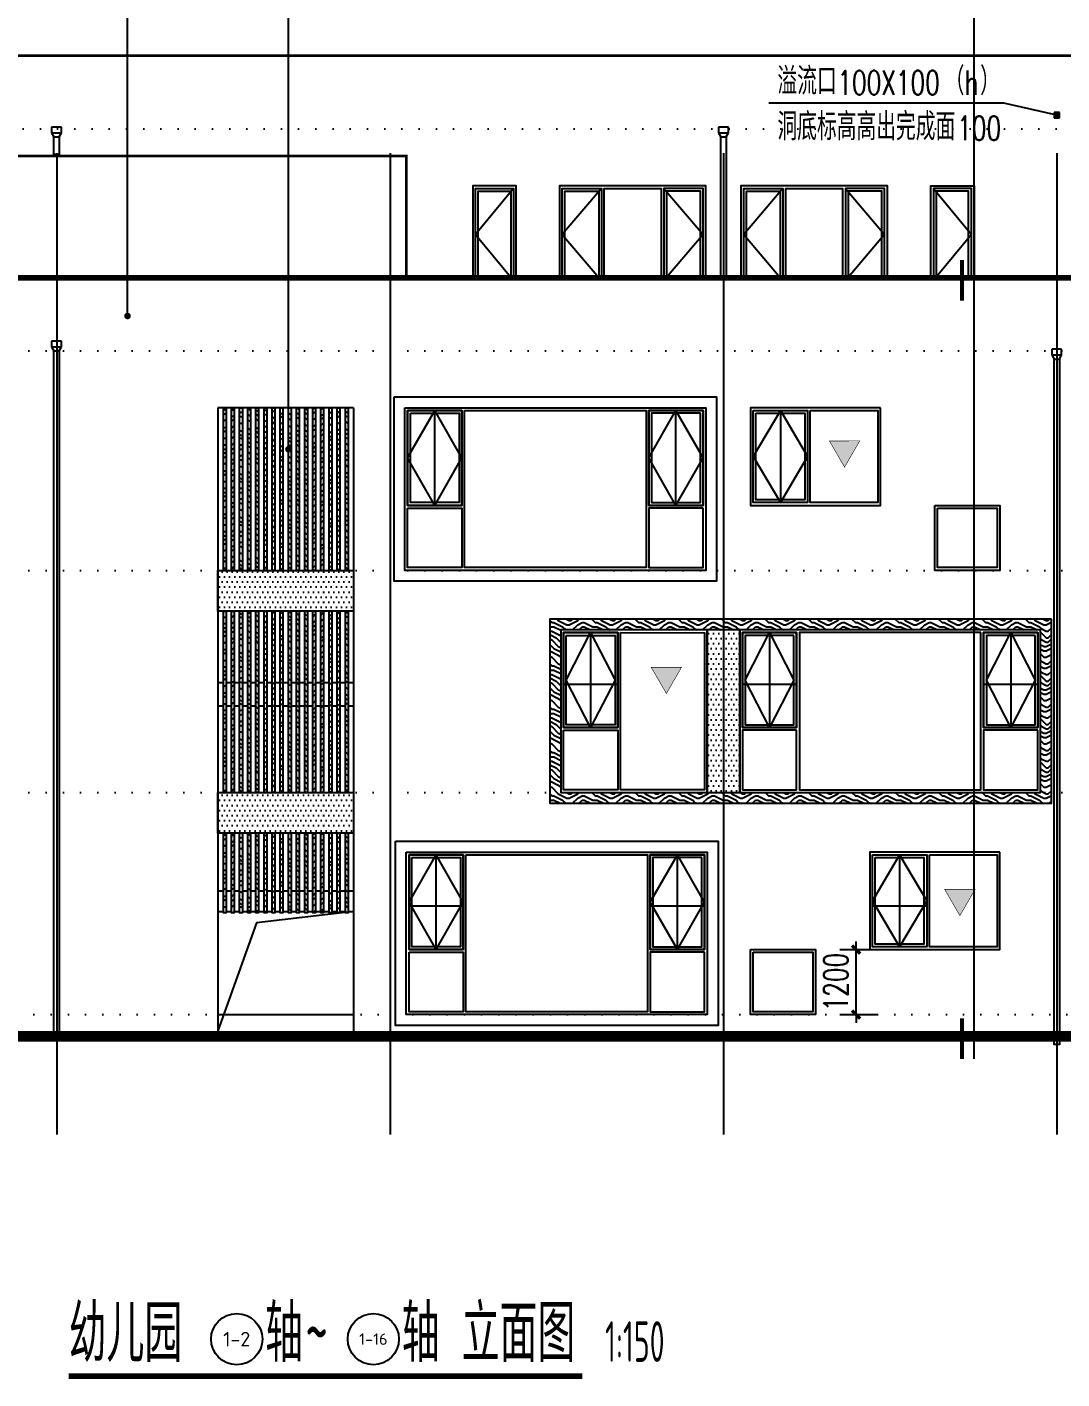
# Model space of a CAD drawing. Header units: millimetres. Extents: x -1048436 to -185795, y -983427 to 400387.
# Drawn here: x -723759 to -704668, y -597463 to -572509 of the extents above; entities that cross this region are included whole.
import ezdxf
from ezdxf.enums import TextEntityAlignment as Align

# ---------------------------------------------------------------- set-up
doc = ezdxf.new("R2010")
doc.units = ezdxf.units.MM
doc.header["$LTSCALE"] = 500
for name, pattern in [('A-FP_05$0$pln_L5$0$Col_L4$0$PHANTOM', [63.5, 31.75, -6.35, 6.35, -6.35, 6.35, -6.35]), ('DASH', [0.35, 0.25, -0.1]), ('DOT', [6.35, 0, -6.35])]:
    doc.linetypes.add(name, pattern=pattern)
for name, color, linetype in [('DIM_ELEV', 3, 'Continuous'), ('DIM_IDEN', 3, 'Continuous'), ('DIM_LEAD', 3, 'Continuous'), ('PUB_DIM', 3, 'Continuous'), ('PUB_TEXT', 7, 'Continuous'), ('建-填充', 9, 'Continuous'), ('建-墙', 254, 'Continuous'), ('建-窗', 135, 'Continuous'), ('建-符号', 13, 'Continuous'), ('楼层虚线', 1, 'Continuous')]:
    doc.layers.add(name, color=color, linetype=linetype)
doc.layers.add('建-非打-01', color=6, linetype='Continuous', plot=False)
doc.styles.add('_TCH_DIM', font='SIMPLEX', dxfattribs={"bigfont": 'GBCBIG'})
doc.styles.add('_TCH_DIM_T3', font='SIMPLEX', dxfattribs={"width": 0.705882, "bigfont": 'GBCBIG'})
doc.styles.add('XD2008', font='xd-hzs.shx', dxfattribs={"width": 0.7, "bigfont": 'xd-hztxt.shx'})
doc.styles.add('法文字体', font='tssdeng1.shx', dxfattribs={"width": 0.7, "bigfont": '@extfont2.shx'})
doc.dimstyles.new('_TCH_ARCH&&150', dxfattribs={"dimtxt": 446.25, "dimasz": 150, "dimexe": 375, "dimexo": 450, "dimgap": 150, "dimtad": 1, "dimdec": 0, "dimzin": 0, "dimdsep": 46, "dimtxsty": '_TCH_DIM_T3', "dimblk": 'ARCHTICK', "dimcen": 0.09, "dimclrt": 7, "dimazin": 2, "dimtfac": 1, "dimtdec": 0, "dimtix": 1, "dimtmove": 2, "dimatfit": 3, "dimldrblk": 'ARCHTICK', "dimfxl": 1, "dimtolj": 1, "dimtzin": 0, "dimarcsym": 0})

# ---------------------------------------------------------------- blocks, each defined once
blk = doc.blocks.new('C2')
at = {"layer": '建-窗', "linetype": 'Continuous'}
for points in [[(-710413, -572677), (-709213, -572677), (-709213, -573877), (-710413, -573877)], [(-710363, -572727), (-709263, -572727), (-709263, -573827), (-710363, -573827)]]:
    blk.add_lwpolyline(points, close=True, dxfattribs=at)
blk = doc.blocks.new('C3')
at = {"layer": '建-窗', "linetype": 'Continuous'}
for p, q in [((-707663, -570927), (-707663, -572627)), ((-707163, -570927), (-707163, -572627))]:
    blk.add_line(p, q, dxfattribs=at)
for points in [[(-705813, -570877), (-708213, -570877), (-708213, -572677), (-705813, -572677)], [(-708163, -570927), (-707163, -570927), (-707163, -572627), (-708163, -572627)], [(-707113, -570927), (-705863, -570927), (-705863, -572627), (-707113, -572627)], [(-708113, -570977), (-707213, -570977), (-707213, -572577), (-708113, -572577)]]:
    blk.add_lwpolyline(points, close=True, dxfattribs=at)
for points in [[(-707663, -570927), (-708163, -571777), (-707663, -572627)], [(-707663, -570927), (-707163, -571777), (-707663, -572627)]]:
    blk.add_lwpolyline(points, dxfattribs=at)
blk = doc.blocks.new('C1')
at = {"layer": '建-窗', "linetype": 'Continuous'}
for p, q in [((-716238, -572677), (-716238, -570927)), ((-711788, -572677), (-711788, -570927)), ((-716738, -572677), (-715738, -572677)), ((-711288, -572677), (-712288, -572677))]:
    blk.add_line(p, q, dxfattribs=at)
for points in [[(-716988, -570677), (-711038, -570677), (-711038, -574077), (-716988, -574077)], [(-716788, -570877), (-711238, -570877), (-711238, -573877), (-716788, -573877)], [(-716738, -570927), (-715738, -570927), (-715738, -572677), (-716738, -572677)], [(-716738, -572677), (-715738, -572677), (-715738, -570927), (-716738, -570927)], [(-715688, -570927), (-712338, -570927), (-712338, -573827), (-715688, -573827)], [(-711288, -570927), (-712288, -570927), (-712288, -572677), (-711288, -572677)], [(-711288, -572677), (-712288, -572677), (-712288, -570927), (-711288, -570927)], [(-716688, -570977), (-715788, -570977), (-715788, -572627), (-716688, -572627)], [(-711338, -570977), (-712238, -570977), (-712238, -572627), (-711338, -572627)], [(-716738, -572727), (-715738, -572727), (-715738, -573827), (-716738, -573827)], [(-711288, -572727), (-712288, -572727), (-712288, -573827), (-711288, -573827)]]:
    blk.add_lwpolyline(points, close=True, dxfattribs=at)
for points in [[(-716238, -572677), (-716738, -571802), (-716238, -570927)], [(-716238, -572677), (-715738, -571802), (-716238, -570927)], [(-711788, -572677), (-712288, -571802), (-711788, -570927)], [(-711788, -572677), (-711288, -571802), (-711788, -570927)]]:
    blk.add_lwpolyline(points, dxfattribs=at)
blk = doc.blocks.new('sdfsg')
at = {"layer": '建-填充', "linetype": 'A-FP_05$0$pln_L5$0$Col_L4$0$PHANTOM'}
h = blk.add_hatch(dxfattribs=at)
h.set_pattern_fill('松散材料', color=256, scale=50)
h.set_pattern_definition([(0, (0, 16860.78), (46.875, 93.75), [0, -93.75])])
h.paths.add_polyline_path([(-698913, -570877), (-698313, -570877), (-698313, -573877), (-698913, -573877)])
at = {"layer": '建-窗', "linetype": 'Continuous'}
for p, q in [((-703913, -570927), (-703913, -572677)), ((-699463, -570927), (-699463, -572677)), ((-696163, -570927), (-696163, -572677)), ((-704413, -572677), (-703413, -572677)), ((-699963, -572677), (-698963, -572677)), ((-695663, -572677), (-696663, -572677))]:
    blk.add_line(p, q, dxfattribs=at)
for points in [[(-704663, -570677), (-695413, -570677), (-695413, -574077), (-704663, -574077)], [(-704463, -570877), (-695613, -570877), (-695613, -573877), (-704463, -573877)], [(-704463, -570877), (-698913, -570877), (-698913, -573877), (-704463, -573877)], [(-704413, -570927), (-703413, -570927), (-703413, -572677), (-704413, -572677)], [(-704413, -572677), (-703413, -572677), (-703413, -570927), (-704413, -570927)], [(-703363, -570927), (-700013, -570927), (-700013, -573827), (-703363, -573827)], [(-699963, -570927), (-698963, -570927), (-698963, -572677), (-699963, -572677)], [(-699963, -572677), (-698963, -572677), (-698963, -570927), (-699963, -570927)], [(-698913, -570877), (-698313, -570877), (-698313, -573877), (-698913, -573877)], [(-698313, -570877), (-695613, -570877), (-695613, -573877), (-698313, -573877)], [(-696713, -570927), (-698263, -570929), (-698263, -573829), (-696713, -573827)], [(-695663, -570927), (-696663, -570927), (-696663, -572677), (-695663, -572677)], [(-695663, -572677), (-696663, -572677), (-696663, -570927), (-695663, -570927)], [(-704363, -570977), (-703463, -570977), (-703463, -572627), (-704363, -572627)], [(-699913, -570977), (-699013, -570977), (-699013, -572627), (-699913, -572627)], [(-695713, -570977), (-696613, -570977), (-696613, -572627), (-695713, -572627)], [(-704413, -572727), (-703413, -572727), (-703413, -573827), (-704413, -573827)], [(-699963, -572727), (-698963, -572727), (-698963, -573827), (-699963, -573827)], [(-695663, -572727), (-696663, -572727), (-696663, -573827), (-695663, -573827)]]:
    blk.add_lwpolyline(points, close=True, dxfattribs=at)
for points in [[(-703913, -570927), (-704363, -571802), (-703913, -572677), (-703463, -571802), (-703913, -570927)], [(-699463, -570927), (-699913, -571802), (-699463, -572677), (-699013, -571802), (-699463, -570927)], [(-696163, -570927), (-696613, -571802), (-696163, -572677), (-695713, -571802), (-696163, -570927)]]:
    blk.add_lwpolyline(points, dxfattribs=at)
blk = doc.blocks.new('jiuyuanchuang')
at = {"layer": '建-符号'}
h = blk.add_hatch(color=8, dxfattribs=at)
h.dxf.hatch_style = 1
h.paths.add_polyline_path([(4207218, -3799772), (4207498, -3799288), (4206939, -3799288)])
at = {"layer": '建-符号', "color": 0, "const_width": 10}
blk.add_lwpolyline([(4207218, -3799772), (4207498, -3799288), (4206939, -3799288), (4207218, -3799772)], dxfattribs=at)
blk = doc.blocks.new('_ArchTick')
at = {"color": 0, "linetype": 'ByBlock', "const_width": 0.4}
blk.add_lwpolyline([(-0.5, -0.5), (0.5, 0.5)], dxfattribs=at)
blk = doc.blocks.new('*D1928')
at = {"layer": 'Defpoints', "color": 0, "transparency": 16777216}
for p in [(-709213, -589538), (-708466, -589538), (-709213, -590738)]:
    blk.add_point(p, dxfattribs=at)
at = {"layer": 'PUB_DIM', "color": 0, "lineweight": -2, "transparency": 16777216}
for p, q in [((-708466, -589538), (-708466, -589388)), ((-708763, -589538), (-708091, -589538)), ((-708466, -590738), (-708466, -589538)), ((-708763, -590738), (-708091, -590738)), ((-708466, -590738), (-708466, -590888))]:
    blk.add_line(p, q, dxfattribs=at)
at = {"layer": 'PUB_DIM', "color": 0, "lineweight": -2, "transparency": 16777216, "xscale": 150, "yscale": 150, "zscale": 150}
for p, rotation in [((-708466, -589538), 270), ((-708466, -590738), 90)]:
    blk.add_blockref('_ArchTick', p, dxfattribs=dict(at, rotation=rotation))
at = {"layer": 'PUB_DIM', "color": 7, "transparency": 16777216, "insert": (-708840, -590138), "char_height": 446.2, "attachment_point": 5, "rotation": 90, "style": '_TCH_DIM_T3'}
blk.add_mtext('\\A1;1200', dxfattribs=at)

msp = doc.modelspace()

# ---------------------------------------------------------------- hatches: boundary and pattern name
at = {"layer": '建-填充', "linetype": 'A-FP_05$0$pln_L5$0$Col_L4$0$PHANTOM'}
h = msp.add_hatch(dxfattribs=at)
h.set_pattern_fill('木纹01', color=256, scale=200)
h.set_pattern_definition([(0, (665, 4100), (800, 800), [40, -760]), (0, (105, 4180), (800, 800), [80, -720]), (0, (625, 4220), (800, 800), [40, -760]), (0, (145, 4300), (800, 800), [40, -760]), (0, (625, 4340), (800, 800), [40, -760]), (0, (185, 4380), (800, 800), [40, -760]), (0, (625, 4420), (800, 800), [40, -760]), (0, (185, 4500), (800, 800), [40, -440, 40, -280]), (0, (185, 4580), (800, 800), [80, -400, 40, -280]), (0, (145, 4700), (800, 800), [40, -120, 40, -320, 40, -240]), (0, (105, 4780), (800, 800), [40, -160, 80, -520]), (0, (625, 4820), (800, 800), [40, -760]), (0, (105, 4860), (800, 800), [40, -200, 40, -520]), (45, (25, 4100), (9e-14, 800), [113.1368, -1018.23405]), (45, (705, 4100), (9e-14, 800), [226.27416, -905.0967]), (45, (705, 4500), (9e-14, 800), [56.568, -1074.80285]), (45, (25, 4580), (9e-14, 800), [169.7056, -961.66525]), (45, (705, 4580), (9e-14, 800), [282.8427, -848.5281]), (45, (705, 4700), (9e-14, 800), [169.7056, -961.66525]), (315, (545, 4780), (800, -2e-13), [56.568, -1074.80285]), (315, (265, 4140), (800, -2e-13), [113.1368, -1018.23405]), (315, (305, 4460), (800, -2e-13), [113.1368, -1018.23405]), (315, (545, 4300), (800, -2e-13), [113.1368, -1018.23405]), (315, (505, 4620), (800, -2e-13), [113.1368, -1018.23405]), (315, (545, 4700), (800, -2e-13), [169.7056, -961.66525]), (315, (345, 4220), (800, -2e-13), [169.7056, -961.66525]), (315, (465, 4260), (800, -2e-13), [169.7056, -961.66525]), (315, (345, 4540), (800, -2e-13), [169.7056, -961.66525]), (315, (425, 4580), (800, -2e-13), [169.7056, -961.66525]), (26.56505, (65, 4260), (800, 3e-07), [89.4427, -1699.41166]), (26.56505, (665, 4220), (800, 3e-07), [357.7709, -1431.0835]), (26.56505, (665, 4340), (800, 3e-07), [357.7709, -1431.0835]), (26.56505, (665, 4420), (800, 3e-07), [357.7712, -536, 178.888, -716.19518]), (26.56505, (745, 4540), (800, 3e-07), [89.4427, -1699.41166]), (26.56505, (25, 4820), (800, 3e-07), [89.4427, -1699.41166]), (26.56505, (665, 4820), (800, 3e-07), [178.88544, -1609.96894]), (333.43495, (465, 4100), (800, -3e-07), [178.88544, -1609.96894]), (333.43495, (185, 4300), (800, -3e-07), [178.88544, -1609.96894]), (333.43495, (185, 4180), (800, -3e-07), [89.4427, -1699.40894]), (333.43495, (225, 4380), (800, -3e-07), [268.32816, -1520.5262]), (333.43495, (385, 4380), (800, -3e-07), [178.88544, -1609.96894]), (333.43495, (465, 4420), (800, -3e-07), [178.88544, -1609.96894]), (333.43495, (225, 4500), (800, -3e-07), [89.4427, -1699.40894]), (333.43495, (265, 4580), (800, -3e-07), [89.4427, -1699.40894]), (333.43495, (585, 4740), (800, -3e-07), [89.4427, -1699.40894]), (333.43495, (545, 4460), (800, -3e-07), [89.4427, -1699.40894]), (333.43495, (185, 4700), (800, -3e-07), [268.32816, -1520.5262]), (333.43495, (145, 4780), (800, -3e-07), [178.88544, -1609.96894]), (333.43495, (585, 4540), (800, -3e-07), [89.44, -804.96, 89.44, -805.01438]), (333.43495, (345, 4700), (800, -3e-07), [178.88544, -1609.96894]), (333.43495, (385, 4780), (800, -3e-07), [178.88544, -1609.96894]), (333.43495, (145, 4860), (800, -3e-07), [178.88544, -1609.96894]), (333.43495, (385, 4860), (800, -3e-07), [178.88544, -1609.96894])])
h.paths.add_polyline_path([(-717887.7, -579537.9), (-717837.7, -579537.9), (-717837.7, -582537.9), (-717887.7, -582537.9)])
h.paths.add_polyline_path([(-718037.7, -579537.9), (-717987.7, -579537.9), (-717987.7, -582537.9), (-718037.7, -582537.9)])
h.paths.add_polyline_path([(-718187.7, -579537.9), (-718137.7, -579537.9), (-718137.7, -582537.9), (-718187.7, -582537.9)])
h.paths.add_polyline_path([(-718337.7, -579537.9), (-718287.7, -579537.9), (-718287.7, -582537.9), (-718337.7, -582537.9)])
h.paths.add_polyline_path([(-718487.7, -579537.9), (-718437.7, -579537.9), (-718437.7, -582537.9), (-718487.7, -582537.9)])
h.paths.add_polyline_path([(-718637.7, -579537.9), (-718587.7, -579537.9), (-718587.7, -582537.9), (-718637.7, -582537.9)])
h.paths.add_polyline_path([(-718787.7, -579537.9), (-718737.7, -579537.9), (-718737.7, -582537.9), (-718787.7, -582537.9)])
h.paths.add_polyline_path([(-718937.7, -579537.9), (-718887.7, -579537.9), (-718887.7, -582537.9), (-718937.7, -582537.9)])
h.paths.add_polyline_path([(-719087.7, -579537.9), (-719037.7, -579537.9), (-719037.7, -582537.9), (-719087.7, -582537.9)])
h.paths.add_polyline_path([(-719237.7, -579537.9), (-719187.7, -579537.9), (-719187.7, -582537.9), (-719237.7, -582537.9)])
h.paths.add_polyline_path([(-719387.7, -579537.9), (-719337.7, -579537.9), (-719337.7, -582537.9), (-719387.7, -582537.9)])
h.paths.add_polyline_path([(-719537.7, -579537.9), (-719487.7, -579537.9), (-719487.7, -582537.9), (-719537.7, -582537.9)])
h.paths.add_polyline_path([(-719687.7, -579537.9), (-719637.7, -579537.9), (-719637.7, -582537.9), (-719687.7, -582537.9)])
h.paths.add_polyline_path([(-719837.7, -579537.9), (-719787.7, -579537.9), (-719787.7, -582537.9), (-719837.7, -582537.9)])
h.paths.add_polyline_path([(-719987.7, -579537.9), (-719937.7, -579537.9), (-719937.7, -582537.9), (-719987.7, -582537.9)])
h.paths.add_polyline_path([(-720137.7, -579537.9), (-720087.7, -579537.9), (-720087.7, -582537.9), (-720137.7, -582537.9)])
h = msp.add_hatch(dxfattribs=at)
h.set_pattern_fill('松散材料', color=256, scale=50)
h.set_pattern_definition([(0, (25, 0), (46.875, 93.75), [0, -93.75])])
h.paths.add_polyline_path([(-717737.7, -582537.9), (-720237.7, -582537.9), (-720237.7, -583287.9), (-717737.7, -583287.9)])
h.paths.add_polyline_path([(-717737.7, -586637.9), (-720237.7, -586637.9), (-720237.7, -587387.9), (-717737.7, -587387.9)])
h = msp.add_hatch(dxfattribs=at)
h.set_pattern_fill('木纹01', color=256, scale=200)
h.set_pattern_definition([(0, (665, 0), (800, 800), [40, -760]), (0, (105, 80), (800, 800), [80, -720]), (0, (625, 120), (800, 800), [40, -760]), (0, (145, 200), (800, 800), [40, -760]), (0, (625, 240), (800, 800), [40, -760]), (0, (185, 280), (800, 800), [40, -760]), (0, (625, 320), (800, 800), [40, -760]), (0, (185, 400), (800, 800), [40, -440, 40, -280]), (0, (185, 480), (800, 800), [80, -400, 40, -280]), (0, (145, 600), (800, 800), [40, -120, 40, -320, 40, -240]), (0, (105, 680), (800, 800), [40, -160, 80, -520]), (0, (625, 720), (800, 800), [40, -760]), (0, (105, 760), (800, 800), [40, -200, 40, -520]), (45, (25, 0), (9e-14, 800), [113.1368, -1018.23405]), (45, (705, 0), (9e-14, 800), [226.27416, -905.0967]), (45, (705, 400), (9e-14, 800), [56.568, -1074.80285]), (45, (25, 480), (9e-14, 800), [169.7056, -961.66525]), (45, (705, 480), (9e-14, 800), [282.8427, -848.5281]), (45, (705, 600), (9e-14, 800), [169.7056, -961.66525]), (315, (545, 680), (800, -2e-13), [56.568, -1074.80285]), (315, (265, 40), (800, -2e-13), [113.1368, -1018.23405]), (315, (305, 360), (800, -2e-13), [113.1368, -1018.23405]), (315, (545, 200), (800, -2e-13), [113.1368, -1018.23405]), (315, (505, 520), (800, -2e-13), [113.1368, -1018.23405]), (315, (545, 600), (800, -2e-13), [169.7056, -961.66525]), (315, (345, 120), (800, -2e-13), [169.7056, -961.66525]), (315, (465, 160), (800, -2e-13), [169.7056, -961.66525]), (315, (345, 440), (800, -2e-13), [169.7056, -961.66525]), (315, (425, 480), (800, -2e-13), [169.7056, -961.66525]), (26.56505, (65, 160), (800, 3e-07), [89.4427, -1699.41166]), (26.56505, (665, 120), (800, 3e-07), [357.7709, -1431.0835]), (26.56505, (665, 240), (800, 3e-07), [357.7709, -1431.0835]), (26.56505, (665, 320), (800, 3e-07), [357.7712, -536, 178.888, -716.19518]), (26.56505, (745, 440), (800, 3e-07), [89.4427, -1699.41166]), (26.56505, (25, 720), (800, 3e-07), [89.4427, -1699.41166]), (26.56505, (665, 720), (800, 3e-07), [178.88544, -1609.96894]), (333.43495, (465, 0), (800, -3e-07), [178.88544, -1609.96894]), (333.43495, (185, 200), (800, -3e-07), [178.88544, -1609.96894]), (333.43495, (185, 80), (800, -3e-07), [89.4427, -1699.40894]), (333.43495, (225, 280), (800, -3e-07), [268.32816, -1520.5262]), (333.43495, (385, 280), (800, -3e-07), [178.88544, -1609.96894]), (333.43495, (465, 320), (800, -3e-07), [178.88544, -1609.96894]), (333.43495, (225, 400), (800, -3e-07), [89.4427, -1699.40894]), (333.43495, (265, 480), (800, -3e-07), [89.4427, -1699.40894]), (333.43495, (585, 640), (800, -3e-07), [89.4427, -1699.40894]), (333.43495, (545, 360), (800, -3e-07), [89.4427, -1699.40894]), (333.43495, (185, 600), (800, -3e-07), [268.32816, -1520.5262]), (333.43495, (145, 680), (800, -3e-07), [178.88544, -1609.96894]), (333.43495, (585, 440), (800, -3e-07), [89.44, -804.96, 89.44, -805.01438]), (333.43495, (345, 600), (800, -3e-07), [178.88544, -1609.96894]), (333.43495, (385, 680), (800, -3e-07), [178.88544, -1609.96894]), (333.43495, (145, 760), (800, -3e-07), [178.88544, -1609.96894]), (333.43495, (385, 760), (800, -3e-07), [178.88544, -1609.96894])])
h.paths.add_polyline_path([(-717887.7, -583287.9), (-717837.7, -583287.9), (-717837.7, -586637.9), (-717887.7, -586637.9)])
h.paths.add_polyline_path([(-718037.7, -583287.9), (-717987.7, -583287.9), (-717987.7, -586637.9), (-718037.7, -586637.9)])
h.paths.add_polyline_path([(-718187.7, -583287.9), (-718137.7, -583287.9), (-718137.7, -586637.9), (-718187.7, -586637.9)])
h.paths.add_polyline_path([(-718337.7, -583287.9), (-718287.7, -583287.9), (-718287.7, -586637.9), (-718337.7, -586637.9)])
h.paths.add_polyline_path([(-718487.7, -583287.9), (-718437.7, -583287.9), (-718437.7, -586637.9), (-718487.7, -586637.9)])
h.paths.add_polyline_path([(-718637.7, -583287.9), (-718587.7, -583287.9), (-718587.7, -586637.9), (-718637.7, -586637.9)])
h.paths.add_polyline_path([(-718787.7, -583287.9), (-718737.7, -583287.9), (-718737.7, -586637.9), (-718787.7, -586637.9)])
h.paths.add_polyline_path([(-718937.7, -583287.9), (-718887.7, -583287.9), (-718887.7, -586637.9), (-718937.7, -586637.9)])
h.paths.add_polyline_path([(-719087.7, -583287.9), (-719037.7, -583287.9), (-719037.7, -586637.9), (-719087.7, -586637.9)])
h.paths.add_polyline_path([(-719237.7, -583287.9), (-719187.7, -583287.9), (-719187.7, -586637.9), (-719237.7, -586637.9)])
h.paths.add_polyline_path([(-719387.7, -583287.9), (-719337.7, -583287.9), (-719337.7, -586637.9), (-719387.7, -586637.9)])
h.paths.add_polyline_path([(-719537.7, -583287.9), (-719487.7, -583287.9), (-719487.7, -586637.9), (-719537.7, -586637.9)])
h.paths.add_polyline_path([(-719687.7, -583287.9), (-719637.7, -583287.9), (-719637.7, -586637.9), (-719687.7, -586637.9)])
h.paths.add_polyline_path([(-719837.7, -583287.9), (-719787.7, -583287.9), (-719787.7, -586637.9), (-719837.7, -586637.9)])
h.paths.add_polyline_path([(-719987.7, -583287.9), (-719937.7, -583287.9), (-719937.7, -586637.9), (-719987.7, -586637.9)])
h.paths.add_polyline_path([(-720137.7, -583287.9), (-720087.7, -583287.9), (-720087.7, -586637.9), (-720137.7, -586637.9)])
h = msp.add_hatch(dxfattribs=at)
h.set_pattern_fill('木纹01', color=256, scale=200)
h.set_pattern_definition([(0, (640, 21338.44), (800, 800), [40, -760]), (0, (80, 21418.44), (800, 800), [80, -720]), (0, (600, 21458.44), (800, 800), [40, -760]), (0, (120, 21538.44), (800, 800), [40, -760]), (0, (600, 21578.44), (800, 800), [40, -760]), (0, (160, 21618.44), (800, 800), [40, -760]), (0, (600, 21658.44), (800, 800), [40, -760]), (0, (160, 21738.44), (800, 800), [40, -440, 40, -280]), (0, (160, 21818.44), (800, 800), [80, -400, 40, -280]), (0, (120, 21938.44), (800, 800), [40, -120, 40, -320, 40, -240]), (0, (80, 22018.44), (800, 800), [40, -160, 80, -520]), (0, (600, 22058.44), (800, 800), [40, -760]), (0, (80, 22098.44), (800, 800), [40, -200, 40, -520]), (45, (0, 21338.44), (9e-14, 800), [113.1368, -1018.23405]), (45, (680, 21338.44), (9e-14, 800), [226.27416, -905.0967]), (45, (680, 21738.44), (9e-14, 800), [56.568, -1074.80285]), (45, (0, 21818.44), (9e-14, 800), [169.7056, -961.66525]), (45, (680, 21818.44), (9e-14, 800), [282.8427, -848.5281]), (45, (680, 21938.44), (9e-14, 800), [169.7056, -961.66525]), (315, (520, 22018.44), (800, -2e-13), [56.568, -1074.80285]), (315, (240, 21378.44), (800, -2e-13), [113.1368, -1018.23405]), (315, (280, 21698.44), (800, -2e-13), [113.1368, -1018.23405]), (315, (520, 21538.44), (800, -2e-13), [113.1368, -1018.23405]), (315, (480, 21858.44), (800, -2e-13), [113.1368, -1018.23405]), (315, (520, 21938.44), (800, -2e-13), [169.7056, -961.66525]), (315, (320, 21458.44), (800, -2e-13), [169.7056, -961.66525]), (315, (440, 21498.44), (800, -2e-13), [169.7056, -961.66525]), (315, (320, 21778.44), (800, -2e-13), [169.7056, -961.66525]), (315, (400, 21818.44), (800, -2e-13), [169.7056, -961.66525]), (26.56505, (40, 21498.44), (800, 3e-07), [89.4427, -1699.41166]), (26.56505, (640, 21458.44), (800, 3e-07), [357.7709, -1431.0835]), (26.56505, (640, 21578.44), (800, 3e-07), [357.7709, -1431.0835]), (26.56505, (640, 21658.44), (800, 3e-07), [357.7712, -536, 178.888, -716.19518]), (26.56505, (720, 21778.44), (800, 3e-07), [89.4427, -1699.41166]), (26.56505, (0, 22058.44), (800, 3e-07), [89.4427, -1699.41166]), (26.56505, (640, 22058.44), (800, 3e-07), [178.88544, -1609.96894]), (333.43495, (440, 21338.44), (800, -3e-07), [178.88544, -1609.96894]), (333.43495, (160, 21538.44), (800, -3e-07), [178.88544, -1609.96894]), (333.43495, (160, 21418.44), (800, -3e-07), [89.4427, -1699.40894]), (333.43495, (200, 21618.44), (800, -3e-07), [268.32816, -1520.5262]), (333.43495, (360, 21618.44), (800, -3e-07), [178.88544, -1609.96894]), (333.43495, (440, 21658.44), (800, -3e-07), [178.88544, -1609.96894]), (333.43495, (200, 21738.44), (800, -3e-07), [89.4427, -1699.40894]), (333.43495, (240, 21818.44), (800, -3e-07), [89.4427, -1699.40894]), (333.43495, (560, 21978.44), (800, -3e-07), [89.4427, -1699.40894]), (333.43495, (520, 21698.44), (800, -3e-07), [89.4427, -1699.40894]), (333.43495, (160, 21938.44), (800, -3e-07), [268.32816, -1520.5262]), (333.43495, (120, 22018.44), (800, -3e-07), [178.88544, -1609.96894]), (333.43495, (560, 21778.44), (800, -3e-07), [89.44, -804.96, 89.44, -805.01438]), (333.43495, (320, 21938.44), (800, -3e-07), [178.88544, -1609.96894]), (333.43495, (360, 22018.44), (800, -3e-07), [178.88544, -1609.96894]), (333.43495, (120, 22098.44), (800, -3e-07), [178.88544, -1609.96894]), (333.43495, (360, 22098.44), (800, -3e-07), [178.88544, -1609.96894])])
h.paths.add_polyline_path([(-710912.7, -583437.9), (-704862.7, -583437.9), (-704862.7, -586837.9), (-710912.7, -586837.9), (-710912.7, -586637.9), (-705062.7, -586637.9), (-705062.7, -583637.9), (-710912.7, -583637.9)])
h.paths.add_polyline_path([(-714112.7, -583437.9), (-710912.7, -583437.9), (-710912.7, -583637.9), (-713912.7, -583637.9), (-713912.7, -586637.9), (-710912.7, -586637.9), (-710912.7, -586837.9), (-714112.7, -586837.9)])
h = msp.add_hatch(dxfattribs=at)
h.set_pattern_fill('木纹01', color=256, scale=200)
h.set_pattern_definition([(0, (665, -3750), (800, 800), [40, -760]), (0, (105, -3670), (800, 800), [80, -720]), (0, (625, -3630), (800, 800), [40, -760]), (0, (145, -3550), (800, 800), [40, -760]), (0, (625, -3510), (800, 800), [40, -760]), (0, (185, -3470), (800, 800), [40, -760]), (0, (625, -3430), (800, 800), [40, -760]), (0, (185, -3350), (800, 800), [40, -440, 40, -280]), (0, (185, -3270), (800, 800), [80, -400, 40, -280]), (0, (145, -3150), (800, 800), [40, -120, 40, -320, 40, -240]), (0, (105, -3070), (800, 800), [40, -160, 80, -520]), (0, (625, -3030), (800, 800), [40, -760]), (0, (105, -2990), (800, 800), [40, -200, 40, -520]), (45, (25, -3750), (9e-14, 800), [113.1368, -1018.23405]), (45, (705, -3750), (9e-14, 800), [226.27416, -905.0967]), (45, (705, -3350), (9e-14, 800), [56.568, -1074.80285]), (45, (25, -3270), (9e-14, 800), [169.7056, -961.66525]), (45, (705, -3270), (9e-14, 800), [282.8427, -848.5281]), (45, (705, -3150), (9e-14, 800), [169.7056, -961.66525]), (315, (545, -3070), (800, -2e-13), [56.568, -1074.80285]), (315, (265, -3710), (800, -2e-13), [113.1368, -1018.23405]), (315, (305, -3390), (800, -2e-13), [113.1368, -1018.23405]), (315, (545, -3550), (800, -2e-13), [113.1368, -1018.23405]), (315, (505, -3230), (800, -2e-13), [113.1368, -1018.23405]), (315, (545, -3150), (800, -2e-13), [169.7056, -961.66525]), (315, (345, -3630), (800, -2e-13), [169.7056, -961.66525]), (315, (465, -3590), (800, -2e-13), [169.7056, -961.66525]), (315, (345, -3310), (800, -2e-13), [169.7056, -961.66525]), (315, (425, -3270), (800, -2e-13), [169.7056, -961.66525]), (26.56505, (65, -3590), (800, 3e-07), [89.4427, -1699.41166]), (26.56505, (665, -3630), (800, 3e-07), [357.7709, -1431.0835]), (26.56505, (665, -3510), (800, 3e-07), [357.7709, -1431.0835]), (26.56505, (665, -3430), (800, 3e-07), [357.7712, -536, 178.888, -716.19518]), (26.56505, (745, -3310), (800, 3e-07), [89.4427, -1699.41166]), (26.56505, (25, -3030), (800, 3e-07), [89.4427, -1699.41166]), (26.56505, (665, -3030), (800, 3e-07), [178.88544, -1609.96894]), (333.43495, (465, -3750), (800, -3e-07), [178.88544, -1609.96894]), (333.43495, (185, -3550), (800, -3e-07), [178.88544, -1609.96894]), (333.43495, (185, -3670), (800, -3e-07), [89.4427, -1699.40894]), (333.43495, (225, -3470), (800, -3e-07), [268.32816, -1520.5262]), (333.43495, (385, -3470), (800, -3e-07), [178.88544, -1609.96894]), (333.43495, (465, -3430), (800, -3e-07), [178.88544, -1609.96894]), (333.43495, (225, -3350), (800, -3e-07), [89.4427, -1699.40894]), (333.43495, (265, -3270), (800, -3e-07), [89.4427, -1699.40894]), (333.43495, (585, -3110), (800, -3e-07), [89.4427, -1699.40894]), (333.43495, (545, -3390), (800, -3e-07), [89.4427, -1699.40894]), (333.43495, (185, -3150), (800, -3e-07), [268.32816, -1520.5262]), (333.43495, (145, -3070), (800, -3e-07), [178.88544, -1609.96894]), (333.43495, (585, -3310), (800, -3e-07), [89.44, -804.96, 89.44, -805.01438]), (333.43495, (345, -3150), (800, -3e-07), [178.88544, -1609.96894]), (333.43495, (385, -3070), (800, -3e-07), [178.88544, -1609.96894]), (333.43495, (145, -2990), (800, -3e-07), [178.88544, -1609.96894]), (333.43495, (385, -2990), (800, -3e-07), [178.88544, -1609.96894])])
h.paths.add_polyline_path([(-717887.7, -587387.9), (-717837.7, -587387.9), (-717837.7, -588857.9), (-717887.7, -588857.9)])
h.paths.add_polyline_path([(-718037.7, -587387.9), (-717987.7, -587387.9), (-717987.7, -588857.9), (-718037.7, -588857.9)])
h.paths.add_polyline_path([(-718187.7, -587387.9), (-718137.7, -587387.9), (-718137.7, -588857.9), (-718187.7, -588857.9)])
h.paths.add_polyline_path([(-718337.7, -587387.9), (-718287.7, -587387.9), (-718287.7, -588857.9), (-718337.7, -588857.9)])
h.paths.add_polyline_path([(-718487.7, -587387.9), (-718437.7, -587387.9), (-718437.7, -588857.9), (-718487.7, -588857.9)])
h.paths.add_polyline_path([(-718637.7, -587387.9), (-718587.7, -587387.9), (-718587.7, -588857.9), (-718637.7, -588857.9)])
h.paths.add_polyline_path([(-718787.7, -587387.9), (-718737.7, -587387.9), (-718737.7, -588857.9), (-718787.7, -588857.9)])
h.paths.add_polyline_path([(-718937.7, -587387.9), (-718887.7, -587387.9), (-718887.7, -588857.9), (-718937.7, -588857.9)])
h.paths.add_polyline_path([(-719087.7, -587387.9), (-719037.7, -587387.9), (-719037.7, -588857.9), (-719087.7, -588857.9)])
h.paths.add_polyline_path([(-719237.7, -587387.9), (-719187.7, -587387.9), (-719187.7, -588857.9), (-719237.7, -588857.9)])
h.paths.add_polyline_path([(-719387.7, -587387.9), (-719337.7, -587387.9), (-719337.7, -588857.9), (-719387.7, -588857.9)])
h.paths.add_polyline_path([(-719537.7, -587387.9), (-719487.7, -587387.9), (-719487.7, -588857.9), (-719537.7, -588857.9)])
h.paths.add_polyline_path([(-719687.7, -587387.9), (-719637.7, -587387.9), (-719637.7, -588857.9), (-719687.7, -588857.9)])
h.paths.add_polyline_path([(-719837.7, -587387.9), (-719787.7, -587387.9), (-719787.7, -588857.9), (-719837.7, -588857.9)])
h.paths.add_polyline_path([(-719987.7, -587387.9), (-719937.7, -587387.9), (-719937.7, -588857.9), (-719987.7, -588857.9)])
h.paths.add_polyline_path([(-720137.7, -587387.9), (-720087.7, -587387.9), (-720087.7, -588857.9), (-720137.7, -588857.9)])

# ---------------------------------------------------------------- linework, layer by layer
for p, q in [((-735211.1, -573037.9), (-686612.7, -573037.9)), ((-723123.6, -574356.2), (-723305.6, -574356.2)), ((-723305.6, -574356.2), (-723305.6, -574461.3)), ((-723123.6, -574461.3), (-723123.6, -574356.2)), ((-710821.7, -574356.2), (-711003.7, -574356.2)), ((-711003.7, -574356.2), (-711003.7, -574461.3)), ((-710821.7, -574461.3), (-710821.7, -574356.2)), ((-723305.6, -574461.3), (-723123.6, -574461.3)), ((-723305.6, -574461.3), (-723264.6, -574537.9)), ((-723264.6, -574537.9), (-723164.6, -574537.9)), ((-723164.6, -574537.9), (-723123.6, -574461.3)), ((-711003.7, -574461.3), (-710821.7, -574461.3)), ((-711003.7, -574461.3), (-710962.7, -574537.9)), ((-710962.7, -574537.9), (-710862.7, -574537.9)), ((-710862.7, -574537.9), (-710821.7, -574461.3)), ((-729662.7, -577137.9), (-679862.7, -577137.9)), ((-723123.6, -578306.2), (-723305.6, -578306.2)), ((-723305.6, -578306.2), (-723305.6, -578411.3)), ((-723305.6, -578411.3), (-723123.6, -578411.3)), ((-723305.6, -578411.3), (-723264.6, -578487.9)), ((-723164.6, -578487.9), (-723123.6, -578411.3)), ((-723123.6, -578411.3), (-723123.6, -578306.2)), ((-723264.6, -578487.9), (-723164.6, -578487.9)), ((-704673.6, -578456.2), (-704855.6, -578456.2)), ((-704855.6, -578456.2), (-704855.6, -578561.3)), ((-704855.6, -578561.3), (-704673.6, -578561.3)), ((-704855.6, -578561.3), (-704814.6, -578637.9)), ((-704814.6, -578637.9), (-704714.6, -578637.9)), ((-704714.6, -578637.9), (-704673.6, -578561.3)), ((-704673.6, -578561.3), (-704673.6, -578456.2)), ((-720237.7, -579537.9), (-720237.7, -591037.9)), ((-717737.7, -579537.9), (-720237.7, -579537.9)), ((-717737.7, -579537.9), (-717737.7, -591037.9)), ((-720237.7, -584607.9), (-720137.7, -584607.9)), ((-720087.7, -584607.9), (-719987.7, -584607.9)), ((-719937.7, -584607.9), (-719837.7, -584607.9)), ((-719799.2, -584607.9), (-719687.7, -584607.9)), ((-719637.7, -584607.9), (-719537.7, -584607.9)), ((-719487.7, -584607.9), (-719387.7, -584607.9)), ((-719337.7, -584607.9), (-719237.7, -584607.9)), ((-719187.7, -584607.9), (-719087.7, -584607.9)), ((-719037.7, -584607.9), (-718937.7, -584607.9)), ((-718887.7, -584607.9), (-718637.7, -584607.9)), ((-718587.7, -584607.9), (-718487.7, -584607.9)), ((-718437.7, -584607.9), (-718337.7, -584607.9)), ((-718287.7, -584607.9), (-718187.7, -584607.9)), ((-718137.7, -584607.9), (-718037.7, -584607.9)), ((-717987.7, -584607.9), (-717887.7, -584607.9)), ((-717837.7, -584607.9), (-717737.7, -584607.9)), ((-720237.7, -585037.9), (-720137.7, -585037.9)), ((-720087.7, -585037.9), (-719987.7, -585037.9)), ((-719937.7, -585037.9), (-719837.7, -585037.9)), ((-719787.7, -585037.9), (-719687.7, -585037.9)), ((-719637.7, -585037.9), (-719537.7, -585037.9)), ((-719487.7, -585037.9), (-719387.7, -585037.9)), ((-719337.7, -585037.9), (-719237.7, -585037.9)), ((-719187.7, -585037.9), (-719087.7, -585037.9)), ((-719037.7, -585037.9), (-718937.7, -585037.9)), ((-718887.7, -585037.9), (-718787.7, -585037.9)), ((-718737.7, -585037.9), (-718637.7, -585037.9)), ((-718587.7, -585037.9), (-718487.7, -585037.9)), ((-718437.7, -585037.9), (-718187.7, -585037.9)), ((-718139.2, -585037.9), (-718037.7, -585037.9)), ((-717987.7, -585037.9), (-717887.7, -585037.9)), ((-717837.7, -585037.9), (-717737.7, -585037.9)), ((-717737.7, -587387.9), (-720237.7, -587387.9)), ((-720237.7, -588451.6), (-720137.7, -588451.6)), ((-720087.7, -588451.6), (-719987.7, -588451.6)), ((-719937.7, -588451.6), (-719837.7, -588451.6)), ((-719799.2, -588451.6), (-719687.7, -588451.6)), ((-719637.7, -588451.6), (-719537.7, -588451.6)), ((-719487.7, -588451.6), (-719387.7, -588451.6)), ((-719337.7, -588451.6), (-719237.7, -588451.6)), ((-719187.7, -588451.6), (-719087.7, -588451.6)), ((-719037.7, -588451.6), (-718937.7, -588451.6)), ((-718887.7, -588451.6), (-718637.7, -588451.6)), ((-718587.7, -588451.6), (-718487.7, -588451.6)), ((-718437.7, -588451.6), (-718337.7, -588451.6)), ((-718287.7, -588451.6), (-718187.7, -588451.6)), ((-718137.7, -588451.6), (-718037.7, -588451.6)), ((-717987.7, -588451.6), (-717887.7, -588451.6)), ((-717837.7, -588451.6), (-717737.7, -588451.6)), ((-720237.7, -588831.6), (-720137.7, -588831.6)), ((-720087.7, -588831.6), (-719987.7, -588831.6)), ((-719937.7, -588831.6), (-719837.7, -588831.6)), ((-719787.7, -588831.6), (-719687.7, -588831.6)), ((-719637.7, -588831.6), (-719537.7, -588831.6)), ((-719487.7, -588831.6), (-719387.7, -588831.6)), ((-719337.7, -588831.6), (-719237.7, -588831.6)), ((-719187.7, -588831.6), (-719087.7, -588831.6)), ((-719037.7, -588831.6), (-718937.7, -588831.6)), ((-718887.7, -588831.6), (-718787.7, -588831.6)), ((-718737.7, -588831.6), (-718637.7, -588831.6)), ((-718587.7, -588831.6), (-718487.7, -588831.6)), ((-718437.7, -588831.6), (-718187.7, -588831.6)), ((-718139.2, -588831.6), (-718037.7, -588831.6)), ((-717987.7, -588831.6), (-717887.7, -588831.6)), ((-717837.7, -588831.6), (-717737.7, -588831.6)), ((-720237.7, -590737.9), (-717737.7, -590737.9))]:
    msp.add_line(p, q)
for points, const_width in [([(-678443.9, -590856.1), (-678443.9, -568137.9), (-686612.7, -568137.9), (-686612.7, -573037.9), (-735211.1, -573037.9), (-735211.1, -571387.9), (-740012.7, -571387.9), (-740012.7, -578837.9)], 50), ([(-729662.7, -577137.9), (-729662.7, -574887.9), (-716762.7, -574887.9), (-716762.7, -577137.9)], 50), ([(-753662.7, -591037.9), (-753662.7, -587337.9), (-754262.7, -587337.9), (-754262.7, -578837.9), (-729662.7, -578837.9), (-729662.7, -577137.9), (-679862.7, -577137.9), (-679862.7, -591037.9)], 100), ([(-766087, -591137.9), (-672860.2, -591137.9)], 200), ([(-758886, -591137.9), (-672118, -591137.9)], 200)]:
    msp.add_lwpolyline(points, dxfattribs=dict(const_width=const_width))
for points in [[(-723264.6, -574537.9), (-723164.6, -574537.9), (-723164.6, -574860), (-723264.6, -574860)], [(-710962.7, -574537.9), (-710862.7, -574537.9), (-710862.7, -577137.9), (-710962.7, -577137.9)], [(-723264.6, -578487.9), (-723164.6, -578487.9), (-723164.6, -591137.9), (-723264.6, -591137.9)], [(-704814.6, -578637.9), (-704714.6, -578637.9), (-704714.6, -591287.9), (-704814.6, -591287.9)], [(-720137.7, -579537.9), (-720087.7, -579537.9), (-720087.7, -582537.9), (-720137.7, -582537.9)], [(-719987.7, -579537.9), (-719937.7, -579537.9), (-719937.7, -582537.9), (-719987.7, -582537.9)], [(-719837.7, -579537.9), (-719787.7, -579537.9), (-719787.7, -582537.9), (-719837.7, -582537.9)], [(-719687.7, -579537.9), (-719637.7, -579537.9), (-719637.7, -582537.9), (-719687.7, -582537.9)], [(-719537.7, -579537.9), (-719487.7, -579537.9), (-719487.7, -582537.9), (-719537.7, -582537.9)], [(-719387.7, -579537.9), (-719337.7, -579537.9), (-719337.7, -582537.9), (-719387.7, -582537.9)], [(-719237.7, -579537.9), (-719187.7, -579537.9), (-719187.7, -582537.9), (-719237.7, -582537.9)], [(-719087.7, -579537.9), (-719037.7, -579537.9), (-719037.7, -582537.9), (-719087.7, -582537.9)], [(-718937.7, -579537.9), (-718887.7, -579537.9), (-718887.7, -582537.9), (-718937.7, -582537.9)], [(-718787.7, -579537.9), (-718737.7, -579537.9), (-718737.7, -582537.9), (-718787.7, -582537.9)], [(-718637.7, -579537.9), (-718587.7, -579537.9), (-718587.7, -582537.9), (-718637.7, -582537.9)], [(-718487.7, -579537.9), (-718437.7, -579537.9), (-718437.7, -582537.9), (-718487.7, -582537.9)], [(-718337.7, -579537.9), (-718287.7, -579537.9), (-718287.7, -582537.9), (-718337.7, -582537.9)], [(-718187.7, -579537.9), (-718137.7, -579537.9), (-718137.7, -582537.9), (-718187.7, -582537.9)], [(-718037.7, -579537.9), (-717987.7, -579537.9), (-717987.7, -582537.9), (-718037.7, -582537.9)], [(-717887.7, -579537.9), (-717837.7, -579537.9), (-717837.7, -582537.9), (-717887.7, -582537.9)], [(-720237.7, -582537.9), (-717737.7, -582537.9), (-717737.7, -583287.9), (-720237.7, -583287.9)], [(-720137.7, -583287.9), (-720087.7, -583287.9), (-720087.7, -586637.9), (-720137.7, -586637.9)], [(-719987.7, -583287.9), (-719937.7, -583287.9), (-719937.7, -586637.9), (-719987.7, -586637.9)], [(-719837.7, -583287.9), (-719787.7, -583287.9), (-719787.7, -586637.9), (-719837.7, -586637.9)], [(-719687.7, -583287.9), (-719637.7, -583287.9), (-719637.7, -586637.9), (-719687.7, -586637.9)], [(-719537.7, -583287.9), (-719487.7, -583287.9), (-719487.7, -586637.9), (-719537.7, -586637.9)], [(-719387.7, -583287.9), (-719337.7, -583287.9), (-719337.7, -586637.9), (-719387.7, -586637.9)], [(-719237.7, -583287.9), (-719187.7, -583287.9), (-719187.7, -586637.9), (-719237.7, -586637.9)], [(-719087.7, -583287.9), (-719037.7, -583287.9), (-719037.7, -586637.9), (-719087.7, -586637.9)], [(-718937.7, -583287.9), (-718887.7, -583287.9), (-718887.7, -586637.9), (-718937.7, -586637.9)], [(-718787.7, -583287.9), (-718737.7, -583287.9), (-718737.7, -586637.9), (-718787.7, -586637.9)], [(-718637.7, -583287.9), (-718587.7, -583287.9), (-718587.7, -586637.9), (-718637.7, -586637.9)], [(-718487.7, -583287.9), (-718437.7, -583287.9), (-718437.7, -586637.9), (-718487.7, -586637.9)], [(-718337.7, -583287.9), (-718287.7, -583287.9), (-718287.7, -586637.9), (-718337.7, -586637.9)], [(-718187.7, -583287.9), (-718137.7, -583287.9), (-718137.7, -586637.9), (-718187.7, -586637.9)], [(-718037.7, -583287.9), (-717987.7, -583287.9), (-717987.7, -586637.9), (-718037.7, -586637.9)], [(-717887.7, -583287.9), (-717837.7, -583287.9), (-717837.7, -586637.9), (-717887.7, -586637.9)], [(-720237.7, -586637.9), (-717737.7, -586637.9), (-717737.7, -587387.9), (-720237.7, -587387.9)], [(-720137.7, -587387.9), (-720087.7, -587387.9), (-720087.7, -588857.9), (-720137.7, -588857.9)], [(-719987.7, -587387.9), (-719937.7, -587387.9), (-719937.7, -588857.9), (-719987.7, -588857.9)], [(-719837.7, -587387.9), (-719787.7, -587387.9), (-719787.7, -588857.9), (-719837.7, -588857.9)], [(-719687.7, -587387.9), (-719637.7, -587387.9), (-719637.7, -588857.9), (-719687.7, -588857.9)], [(-719537.7, -587387.9), (-719487.7, -587387.9), (-719487.7, -588857.9), (-719537.7, -588857.9)], [(-719387.7, -587387.9), (-719337.7, -587387.9), (-719337.7, -588857.9), (-719387.7, -588857.9)], [(-719237.7, -587387.9), (-719187.7, -587387.9), (-719187.7, -588857.9), (-719237.7, -588857.9)], [(-719087.7, -587387.9), (-719037.7, -587387.9), (-719037.7, -588857.9), (-719087.7, -588857.9)], [(-718937.7, -587387.9), (-718887.7, -587387.9), (-718887.7, -588857.9), (-718937.7, -588857.9)], [(-718787.7, -587387.9), (-718737.7, -587387.9), (-718737.7, -588857.9), (-718787.7, -588857.9)], [(-718637.7, -587387.9), (-718587.7, -587387.9), (-718587.7, -588857.9), (-718637.7, -588857.9)], [(-718487.7, -587387.9), (-718437.7, -587387.9), (-718437.7, -588857.9), (-718487.7, -588857.9)], [(-718337.7, -587387.9), (-718287.7, -587387.9), (-718287.7, -588857.9), (-718337.7, -588857.9)], [(-718187.7, -587387.9), (-718137.7, -587387.9), (-718137.7, -588857.9), (-718187.7, -588857.9)], [(-718037.7, -587387.9), (-717987.7, -587387.9), (-717987.7, -588857.9), (-718037.7, -588857.9)], [(-717887.7, -587387.9), (-717837.7, -587387.9), (-717837.7, -588857.9), (-717887.7, -588857.9)]]:
    msp.add_lwpolyline(points, close=True)
for points in [[(-729662.7, -577137.9), (-729662.7, -574887.9), (-723212.7, -574887.9), (-717062.7, -574887.9), (-716762.7, -574887.9), (-716762.7, -577137.9)], [(-717737.7, -588831.6), (-719529.5, -589043.1), (-720237.7, -591037.9)]]:
    msp.add_lwpolyline(points)
at = {"layer": 'DIM_ELEV'}
for p, q in [((-705112.7, -573037.9), (-703612.7, -573037.9)), ((-705112.7, -577137.9), (-703612.7, -577137.9))]:
    msp.add_line(p, q, dxfattribs=at)
at = {"layer": 'DIM_IDEN'}
msp.add_line((-706285.6, -591554.5), (-706285.6, -571217.7), dxfattribs=at)
at = {"layer": 'DIM_IDEN', "const_width": 75}
for points in [[(-706510.6, -577557.1), (-706510.6, -576807.1)], [(-706510.6, -577557.1), (-706510.6, -576807.1)], [(-706510.6, -591554.5), (-706510.6, -590804.5)]]:
    msp.add_lwpolyline(points, dxfattribs=at)
at = {"layer": 'DIM_LEAD'}
for p, q in [((-721906, -577842.9), (-721906, -569758.6)), ((-718937.8, -580303.3), (-718937.8, -571501.8)), ((-705737.9, -573917.3), (-710074.5, -573917.3)), ((-704762.7, -574137.9), (-705737.9, -573917.3))]:
    msp.add_line(p, q, dxfattribs=at)
at = {"layer": 'DIM_LEAD', "const_width": 60}
for points in [[(-704733.4, -574144.5, 1), (-704791.9, -574131.3, 1)], [(-721906, -577872.9, 1), (-721906, -577812.9, 1)], [(-718937.8, -580333.3, 1), (-718937.8, -580273.3, 1)]]:
    msp.add_lwpolyline(points, format="xyb", close=True, dxfattribs=at)
at = {"layer": 'PUB_TEXT'}
for centre in [(-719891.1, -596727.9), (-717371.1, -596727.9)]:
    msp.add_circle(centre, 472.5, dxfattribs=at)
at = {"layer": '建-墙', "linetype": 'DASH'}
msp.add_lwpolyline([(-704812.7, -574087.9), (-704812.7, -574187.9), (-704712.7, -574187.9), (-704712.7, -574087.9), (-704812.7, -574087.9), (-704712.7, -574187.9), (-704712.7, -574087.9), (-704812.7, -574187.9)], dxfattribs=at)
at = {"layer": '建-窗', "linetype": 'Continuous'}
for p, q in [((-714786.4, -575487.9), (-714786.4, -577137.9)), ((-713161.4, -575487.9), (-713161.4, -577137.9)), ((-712011.4, -575487.9), (-712011.4, -577137.9)), ((-709814, -575487.9), (-709814, -577137.9)), ((-708664, -575487.9), (-708664, -577137.9)), ((-707039, -575487.9), (-707039, -577137.9))]:
    msp.add_line(p, q, dxfattribs=at)
for points in [[(-714736.4, -577137.9), (-714736.4, -575437.9), (-715536.4, -575437.9), (-715536.4, -577137.9)], [(-715486.4, -577137.9), (-715486.4, -575487.9), (-714786.4, -575487.9), (-714786.4, -577137.9)], [(-714786.4, -575487.9), (-715486.4, -576337.9), (-714836.4, -577127.2)], [(-715436.4, -577137.9), (-715436.4, -575537.9), (-714836.4, -575537.9), (-714836.4, -577137.9)], [(-711236.4, -577137.9), (-711236.4, -575437.9), (-713936.4, -575437.9), (-713936.4, -577137.9)], [(-713886.4, -577137.9), (-713886.4, -575487.9), (-713161.4, -575487.9), (-713161.4, -577137.9)], [(-713161.4, -575487.9), (-713886.4, -576337.9), (-713211.4, -577129.3)], [(-713836.4, -577137.9), (-713836.4, -575537.9), (-713211.4, -575537.9), (-713211.4, -577137.9)], [(-713111.4, -577137.9), (-713111.4, -575487.9), (-712061.4, -575487.9), (-712061.4, -577137.9)], [(-711286.4, -577137.9), (-711286.4, -575487.9), (-712011.4, -575487.9), (-712011.4, -577137.9)], [(-712011.4, -575487.9), (-711286.4, -576337.9), (-711961.4, -577129.3)], [(-711336.4, -577137.9), (-711336.4, -575537.9), (-711961.4, -575537.9), (-711961.4, -577137.9)], [(-707889, -577137.9), (-707889, -575437.9), (-710589, -575437.9), (-710589, -577137.9)], [(-710539, -577137.9), (-710539, -575487.9), (-709814, -575487.9), (-709814, -577137.9)], [(-709814, -575487.9), (-710539, -576337.9), (-709864, -577129.3)], [(-710489, -577137.9), (-710489, -575537.9), (-709864, -575537.9), (-709864, -577137.9)], [(-709764, -577137.9), (-709764, -575487.9), (-708714, -575487.9), (-708714, -577137.9)], [(-707939, -577137.9), (-707939, -575487.9), (-708664, -575487.9), (-708664, -577137.9)], [(-708664, -575487.9), (-707939, -576337.9), (-708614, -577129.3)], [(-707989, -577137.9), (-707989, -575537.9), (-708614, -575537.9), (-708614, -577137.9)], [(-707089, -577137.9), (-707089, -575437.9), (-706289, -575437.9), (-706289, -577137.9)], [(-706339, -577137.9), (-706339, -575487.9), (-707039, -575487.9), (-707039, -577137.9)], [(-707039, -575487.9), (-706339, -576337.9), (-706989, -577127.2)], [(-706389, -577137.9), (-706389, -575537.9), (-706989, -575537.9), (-706989, -577137.9)]]:
    msp.add_lwpolyline(points, dxfattribs=at)
at = {"layer": '建-符号', "const_width": 105}
msp.add_lwpolyline([(-722991.4, -597410.4), (-713516.6, -597410.4)], dxfattribs=at)
at = {"layer": '建-非打-01'}
for p, q in [((-723212.7, -574837.9), (-723212.7, -592952.2)), ((-717062.7, -574837.9), (-717062.7, -592952.2)), ((-710912.7, -574837.9), (-710912.7, -592952.2)), ((-704762.7, -574837.9), (-704762.7, -592952.2))]:
    msp.add_line(p, q, dxfattribs=at)
for points in [[(-712862.7, -583687.4), (-713862.7, -583687.4), (-713862.7, -584637.4), (-712862.7, -584637.4)], [(-709562.7, -583687.9), (-710562.7, -583687.9), (-710562.7, -584637.9), (-709562.7, -584637.9)], [(-705112.7, -583687.9), (-706112.7, -583687.9), (-706112.7, -584637.9), (-705112.7, -584637.9)], [(-716712.7, -587787.9), (-715712.7, -587787.9), (-715712.7, -588737.9), (-716712.7, -588737.9)], [(-712262.7, -587787.9), (-711262.7, -587787.9), (-711262.7, -588737.9), (-712262.7, -588737.9)], [(-708162.7, -587787.9), (-707162.7, -587787.9), (-707162.7, -588737.9), (-708162.7, -588737.9)]]:
    msp.add_lwpolyline(points, close=True, dxfattribs=at)
at = {"layer": '楼层虚线', "linetype": 'DOT', "ltscale": 0.1}
for p, q in [((-739711.1, -574387.9), (-672118, -574387.9)), ((-732617.3, -578487.9), (-672118, -578487.9)), ((-732617.3, -582537.9), (-672118, -582537.9)), ((-732617.3, -586637.9), (-672118, -586637.9)), ((-758886, -590737.9), (-672118, -590737.9))]:
    msp.add_line(p, q, dxfattribs=at)

# ---------------------------------------------------------------- block references
for name, p in [('C1', (0, -8660.8)), ('C3', (-2200, -8660.8)), ('C2', (3400, -8660.8)), ('C1', (25, -16860.8)), ('C3', (0, -16860.8)), ('C2', (0, -16860.8))]:
    msp.add_blockref(name, p)
at = {"xscale": -1, "rotation": 239.9999999999741}
for p in [(478132.6, -6123592.1), (474845.2, -6127770.9), (480259.8, -6131870.9)]:
    msp.add_blockref('jiuyuanchuang', p, dxfattribs=at)
at = {"xscale": -1}
msp.add_blockref('sdfsg', (-1409525.4, -12760.8), dxfattribs=at)

# ---------------------------------------------------------------- texts
at = {"layer": 'PUB_TEXT', "style": '_TCH_DIM'}
for s, height, p in [('溢流口', 506.38, (-709917, -573759.8)), ('（', 506.4, (-706831.2, -573759.8)), ('）', 506.4, (-706177.6, -573759.8)), ('洞底标高高出完成面', 506.38, (-709917, -574599.8))]:
    msp.add_text(s, height=height, dxfattribs=at).set_placement(p)
at = {"layer": 'PUB_TEXT'}
for s, height, style, width, p in [('100X100', 446.25, '_TCH_DIM', 0.705882, (-708811.2, -573759.8)), ('h', 446.2, '_TCH_DIM', 0.705882, (-706462.6, -573759.8)), ('100', 446.25, '_TCH_DIM', 0.705882, (-706599.5, -574599.8)), ('幼儿园', 1050, 'XD2008', 0.7, (-722991.4, -597147.9)), ('轴', 1050, 'XD2008', 0.7, (-719366.1, -597147.9)), ('轴', 1050, 'XD2008', 0.7, (-716846.1, -597147.9)), ('立面图', 1050, 'XD2008', 0.7, (-715740.7, -597147.9)), ('~', 1050, 'XD2008', 0.7, (-718631.1, -597147.9)), ('1:150', 750, '法文字体', 0.56, (-713096.6, -597147.9))]:
    msp.add_text(s, height=height, dxfattribs=dict(at, style=style, width=width)).set_placement(p)
at = {"layer": 'PUB_TEXT', "style": 'XD2008', "width": 1.238095}
for s, height, p, p2 in [('1-2', 267.75, (-720141, -596861.8), (-719641.2, -596861.8)), ('1-16', 210.58, (-717634.3, -596833.2), (-717107.8, -596833.2))]:
    msp.add_text(s, height=height, dxfattribs=at).set_placement(p, p2, align=Align.FIT)

# ---------------------------------------------------------------- dimensions: what is measured, and where the dimension line sits
at = {"layer": 'PUB_DIM'}
dim = msp.add_aligned_dim(p1=(-709212.7, -590737.9), p2=(-709212.7, -589537.9), distance=-746.3, dimstyle='_TCH_ARCH&&150', dxfattribs=at)
dim.commit()
dim.dimension.update_dxf_attribs({"geometry": '*D1928', "text_midpoint": (-708839.5, -590137.9)})

doc.saveas('drawing.dxf')
